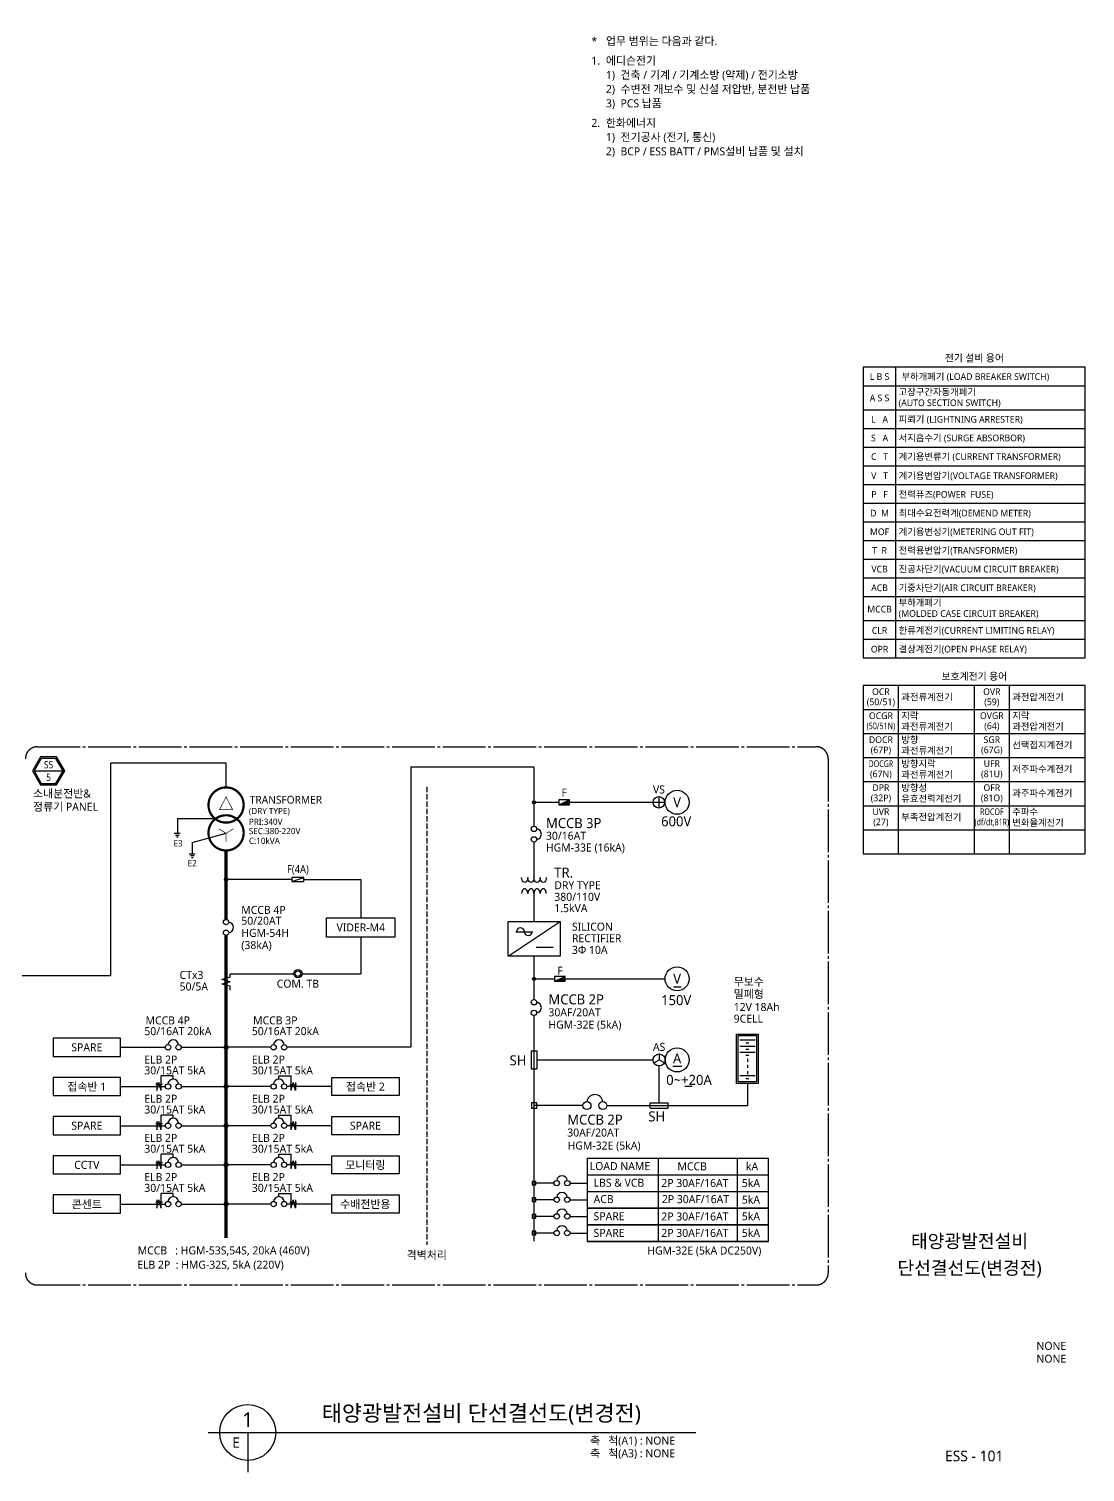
# Model space of a CAD drawing. Header units: millimetres. Extents: x 6276 to 501578, y 2533 to 56800.
# Drawn here: x 42202 to 81810, y 2695 to 56800 of the extents above; entities that cross this region are included whole.
import ezdxf
from ezdxf.enums import TextEntityAlignment as Align

# ---------------------------------------------------------------- set-up
doc = ezdxf.new("R2010")
doc.units = ezdxf.units.MM
doc.header["$LTSCALE"] = 100
doc.set_wipeout_variables(frame=1)
doc.linetypes.add('C4', pattern=[19, 16, -1, 1, -1])
doc.linetypes.add('LH2', pattern=[2.75, 2, -0.75])
for name, color, linetype in [('E-ELEC', 3, 'Continuous'), ('E-LINE', 4, 'Continuous'), ('E-TABL', 1, 'Continuous'), ('E-TEXT', 7, 'Continuous'), ('도면 TITLE', 4, 'Continuous')]:
    doc.layers.add(name, color=color, linetype=linetype)
doc.styles.add('MG', font='malgun.ttf')

# ---------------------------------------------------------------- blocks, each defined once
blk = doc.blocks.new('TB1')
blk.add_circle((0, 0), 1.03)
at = {"linetype": 'Continuous'}
blk.add_circle((0, 0), 0.681, dxfattribs=at)

msp = doc.modelspace()

# ---------------------------------------------------------------- hatches: boundary and pattern name
at = {"layer": 'E-TEXT', "linetype": 'Continuous'}
for points in [[(62476, 27899), (62074, 27712), (62476, 27712)], [(62318, 21094), (62318, 21281), (61916, 21094)]]:
    msp.add_hatch(color=256, dxfattribs=at).paths.add_polyline_path(points)

# ---------------------------------------------------------------- linework, layer by layer
at = {"layer": 'E-ELEC', "color": 2}
for p, q in [((52062, 24990), (52062, 24838)), ((52518, 24990), (52062, 24990)), ((52518, 24838), (52518, 24990)), ((52062, 24838), (52518, 24838))]:
    msp.add_line(p, q, dxfattribs=at)
at = {"layer": 'E-ELEC', "color": 2, "linetype": 'Continuous'}
msp.add_line((52062, 24838), (52518, 24990), dxfattribs=at)
at = {"layer": 'E-ELEC'}
for p, q in [((69010, 19119), (69283, 19119)), ((69436, 18887), (68857, 18887)), ((69436, 18655), (68857, 18655)), ((69436, 18424), (68857, 18424)), ((69204, 18771), (69088, 18771)), ((69204, 18540), (69088, 18540)), ((69204, 18308), (69088, 18308)), ((69146, 18192), (69146, 18076)), ((69146, 17960), (69146, 17845)), ((69436, 17555), (68857, 17555)), ((69204, 17439), (69088, 17439)), ((69146, 17729), (69146, 17613))]:
    msp.add_line(p, q, dxfattribs=at)
at = {"layer": 'E-ELEC', "const_width": 83.8}
for points in [[(49597, 27044, 1), (49597, 28363, 1)], [(49597, 25999, 1), (49597, 27319, 1)]]:
    msp.add_lwpolyline(points, format="xyb", close=True, dxfattribs=at)
at = {"layer": 'E-ELEC'}
for points in [[(68741, 17266), (68741, 19119), (69551, 19119), (69551, 17266)], [(68799, 17324), (68799, 19060), (69493, 19060), (69493, 17324)]]:
    msp.add_lwpolyline(points, close=True, dxfattribs=at)
at = {"layer": 'E-ELEC', "color": 2, "linetype": 'Continuous', "const_width": 98.1}
for points in [[(49548, 18620, 1), (49647, 18620, 1)], [(49647, 18620, -1), (49548, 18620, -1)], [(49548, 17151, 1), (49647, 17151, 1)], [(49647, 17151, -1), (49548, 17151, -1)], [(49548, 15683, 1), (49647, 15683, 1)], [(49647, 15683, -1), (49548, 15683, -1)], [(49548, 14214, 1), (49647, 14214, 1)], [(49647, 14214, -1), (49548, 14214, -1)], [(49548, 12745, 1), (49647, 12745, 1)], [(49647, 12745, -1), (49548, 12745, -1)]]:
    msp.add_lwpolyline(points, format="xyb", close=True, dxfattribs=at)
at = {"layer": 'E-ELEC'}
for centre, radius in [((49597, 24914), 53.5), ((49597, 23314), 100), ((49597, 22918), 100), ((47420, 18620), 100), ((47816, 18620), 100), ((51379, 18620), 100), ((51775, 18620), 100), ((47420, 17151), 100), ((47816, 17151), 100), ((51379, 17151), 100), ((51775, 17151), 100), ((47420, 15683), 100), ((47816, 15683), 100), ((51379, 15683), 100), ((51775, 15683), 100), ((47420, 14214), 100), ((47816, 14214), 100), ((51379, 14214), 100), ((51775, 14214), 100), ((61996, 13529), 100), ((62392, 13529), 100), ((61996, 12905), 100), ((62392, 12905), 100), ((47420, 12745), 100), ((47816, 12745), 100), ((51379, 12745), 100), ((51775, 12745), 100), ((61996, 12281), 100), ((62392, 12281), 100), ((61996, 11658), 100), ((62392, 11658), 100)]:
    msp.add_circle(centre, radius, dxfattribs=at)
for centre, start, end in [((49674, 23116), 276.973, 83.027), ((47618, 18696), 6.973, 173.027), ((51577, 18696), 6.973, 173.027), ((47618, 17227), 6.973, 173.027), ((51577, 17227), 6.973, 173.027), ((47618, 15759), 6.973, 173.027), ((51577, 15759), 6.973, 173.027), ((47618, 14290), 6.973, 173.027), ((51577, 14290), 6.973, 173.027), ((62194, 13605), 6.973, 173.027), ((47618, 12822), 6.973, 173.027), ((51577, 12822), 6.973, 173.027), ((62194, 12981), 6.973, 173.027), ((62194, 12357), 6.973, 173.027), ((62194, 11734), 6.973, 173.027)]:
    msp.add_arc(centre, 200, start, end, dxfattribs=at)
at = {"layer": 'E-LINE'}
for p, q in [((49597, 29277), (45267, 29277)), ((45267, 29277), (45267, 21301)), ((49597, 28363), (49597, 29277)), ((56527, 29137), (56527, 18620)), ((56527, 29137), (61143, 29137)), ((61143, 29137), (61143, 26910)), ((61143, 26313), (61143, 24983)), ((61143, 24384), (61143, 23336)), ((61143, 22034), (61143, 20409)), ((45267, 21301), (39951, 21301)), ((61143, 19812), (61143, 11348)), ((45638, 18620), (47320, 18620)), ((47916, 18620), (49597, 18620)), ((51279, 18620), (49597, 18620)), ((56527, 18620), (51875, 18620)), ((45638, 17151), (47320, 17151)), ((47916, 17151), (49597, 17151)), ((51279, 17151), (49597, 17151)), ((53557, 17151), (51875, 17151)), ((45638, 15683), (47320, 15683)), ((47916, 15683), (49597, 15683)), ((51279, 15683), (49597, 15683)), ((53557, 15683), (51875, 15683)), ((45638, 14214), (47320, 14214)), ((47916, 14214), (49597, 14214)), ((51279, 14214), (49597, 14214)), ((53557, 14214), (51875, 14214)), ((45638, 12745), (47320, 12745)), ((47916, 12745), (49597, 12745)), ((51279, 12745), (49597, 12745)), ((53557, 12745), (51875, 12745))]:
    msp.add_line(p, q, dxfattribs=at)
at = {"layer": 'E-LINE', "const_width": 130}
for points in [[(49597, 25999), (49597, 23414)], [(49597, 22818), (49597, 11472)]]:
    msp.add_lwpolyline(points, dxfattribs=at)
at = {"layer": 'E-LINE'}
msp.add_circle((49597, 24914), 63, dxfattribs=at)
at = {"layer": 'E-TABL', "color": 1, "linetype": 'C4'}
for p, q in [((42521, 29887), (71726, 29887)), ((72176, 29437), (72176, 10161)), ((42521, 9711), (71726, 9711))]:
    msp.add_line(p, q, dxfattribs=at)
at = {"layer": 'E-TABL', "linetype": 'Continuous'}
for p, q in [((42395, 28979), (43484, 28979)), ((47618, 17546), (47158, 17546)), ((47158, 17309), (47158, 17546)), ((47618, 17427), (47618, 17546)), ((51577, 17427), (51577, 17546)), ((51577, 17546), (52037, 17546)), ((52037, 17309), (52037, 17546)), ((47213, 17226), (46958, 17226)), ((46999, 16997), (47079, 17305)), ((46999, 17305), (46999, 16997)), ((47158, 16997), (47079, 17305)), ((47158, 16997), (47158, 17305)), ((51982, 17226), (52237, 17226)), ((52037, 16997), (52037, 17305)), ((52037, 16997), (52116, 17305)), ((52195, 16997), (52116, 17305)), ((52195, 17305), (52195, 16997)), ((47213, 15758), (46958, 15758)), ((46999, 15528), (47079, 15837)), ((46999, 15837), (46999, 15528)), ((47158, 15528), (47079, 15837)), ((47618, 16077), (47158, 16077)), ((47158, 15840), (47158, 16077)), ((47158, 15528), (47158, 15837)), ((47618, 15958), (47618, 16077)), ((51577, 15958), (51577, 16077)), ((51577, 16077), (52037, 16077)), ((51982, 15758), (52237, 15758)), ((52037, 15840), (52037, 16077)), ((52037, 15528), (52037, 15837)), ((52037, 15528), (52116, 15837)), ((52195, 15528), (52116, 15837)), ((52195, 15837), (52195, 15528)), ((47618, 14609), (47158, 14609)), ((47158, 14372), (47158, 14609)), ((47618, 14490), (47618, 14609)), ((51577, 14490), (51577, 14609)), ((51577, 14609), (52037, 14609)), ((52037, 14372), (52037, 14609)), ((47213, 14289), (46958, 14289)), ((46999, 14059), (47079, 14368)), ((46999, 14368), (46999, 14059)), ((47158, 14059), (47079, 14368)), ((47158, 14059), (47158, 14368)), ((51982, 14289), (52237, 14289)), ((52037, 14059), (52037, 14368)), ((52037, 14059), (52116, 14368)), ((52195, 14059), (52116, 14368)), ((52195, 14368), (52195, 14059)), ((47618, 13140), (47158, 13140)), ((47158, 12903), (47158, 13140)), ((47618, 13021), (47618, 13140)), ((51577, 13021), (51577, 13140)), ((51577, 13140), (52037, 13140)), ((52037, 12903), (52037, 13140)), ((47213, 12821), (46958, 12821)), ((46999, 12591), (47079, 12900)), ((46999, 12900), (46999, 12591)), ((47158, 12591), (47079, 12900)), ((47158, 12591), (47158, 12900)), ((51982, 12821), (52237, 12821)), ((52037, 12591), (52037, 12900)), ((52037, 12591), (52116, 12900)), ((52195, 12591), (52116, 12900)), ((52195, 12900), (52195, 12591))]:
    msp.add_line(p, q, dxfattribs=at)
at = {"layer": 'E-TABL', "linetype": 'LH2'}
msp.add_line((57124, 28387), (57124, 11211), dxfattribs=at)
at = {"layer": 'E-TABL', "color": 0}
for p, q in [((47771, 27196), (49186, 27196)), ((48329, 26294), (49602, 26645))]:
    msp.add_line(p, q, dxfattribs=at)
at = {"layer": 'E-TABL'}
for p, q in [((63142, 14461), (63142, 11342)), ((63142, 14461), (69942, 14461)), ((65794, 14461), (65794, 11342)), ((68763, 14461), (68763, 11342)), ((69942, 11342), (69942, 14461)), ((63142, 13838), (69942, 13838)), ((63142, 13214), (69942, 13214)), ((69942, 12590), (63142, 12590)), ((63142, 12590), (69942, 12590)), ((63142, 12590), (69942, 12590)), ((63142, 11966), (69942, 11966)), ((69942, 11966), (63142, 11966)), ((63142, 11342), (69942, 11342)), ((69942, 11342), (63142, 11342))]:
    msp.add_line(p, q, dxfattribs=at)
for points in [[(73490, 33215), (81810, 33215), (81810, 44115), (73490, 44115)], [(45638, 18958), (43112, 18958), (43112, 18281), (45638, 18281)], [(45638, 17490), (43112, 17490), (43112, 16812), (45638, 16812)], [(53557, 17490), (56083, 17490), (56083, 16812), (53557, 16812)], [(61050, 16335), (61251, 16335), (61251, 16535), (61050, 16535)], [(45638, 16021), (43112, 16021), (43112, 15344), (45638, 15344)], [(53557, 16021), (56083, 16021), (56083, 15344), (53557, 15344)], [(45638, 14553), (43112, 14553), (43112, 13875), (45638, 13875)], [(53557, 14553), (56083, 14553), (56083, 13875), (53557, 13875)], [(61079, 13462), (61212, 13462), (61212, 13596), (61079, 13596)], [(45638, 13084), (43112, 13084), (43112, 12407), (45638, 12407)], [(53557, 13084), (56083, 13084), (56083, 12407), (53557, 12407)], [(61079, 12838), (61212, 12838), (61212, 12972), (61079, 12972)], [(61079, 12215), (61212, 12215), (61212, 12348), (61079, 12348)], [(61079, 11591), (61212, 11591), (61212, 11724), (61079, 11724)]]:
    msp.add_lwpolyline(points, close=True, dxfattribs=at)
for points in [[(74713, 33215), (74713, 44115)], [(73490, 43415), (81810, 43415)], [(73490, 42515), (81810, 42515)], [(73490, 41815), (81810, 41815)], [(73490, 41115), (81810, 41115)], [(73490, 40415), (81810, 40415)], [(73490, 39715), (81810, 39715)], [(73490, 39015), (81810, 39015)], [(73490, 38315), (81810, 38315)], [(73490, 37615), (81810, 37615)], [(73490, 36915), (81810, 36915)], [(73490, 36215), (81810, 36215)], [(73490, 35515), (81810, 35515)], [(73490, 34615), (81810, 34615)], [(73490, 33915), (81810, 33915)], [(81810, 25879), (81810, 32179), (73490, 32179), (73490, 25879)], [(74813, 25879), (74813, 32179)], [(77650, 32179), (77650, 25879)], [(78973, 25879), (78973, 32179)], [(73490, 31279), (81810, 31279)], [(73490, 30379), (81810, 30379)], [(73490, 29479), (81810, 29479)], [(73490, 28579), (81810, 28579)], [(73490, 27679), (81810, 27679)], [(73490, 26779), (81810, 26779)], [(73490, 25879), (81810, 25879)]]:
    msp.add_lwpolyline(points, dxfattribs=at)
at = {"layer": 'E-TABL', "linetype": 'Continuous'}
msp.add_lwpolyline([(42667, 29451), (42395, 28979), (42667, 28507), (43212, 28507), (43484, 28979), (43212, 29451)], close=True, dxfattribs=at)
at = {"layer": 'E-TABL', "linetype": 'Continuous', "const_width": 25.1}
msp.add_lwpolyline([(49842, 27529), (49597, 28006), (49353, 27529)], close=True, dxfattribs=at)
for points in [[(49597, 26643), (49323, 26812)], [(49871, 26809), (49597, 26643), (49597, 26335)]]:
    msp.add_lwpolyline(points, dxfattribs=at)
at = {"layer": 'E-TABL', "color": 1, "linetype": 'C4'}
for centre, start, end in [((42521, 29437), 90, 180), ((71726, 29437), 0, 90), ((42521, 10161), 180, 270), ((71726, 10161), 270, 0)]:
    msp.add_arc(centre, 450, start, end, dxfattribs=at)
at = {"layer": 'E-TEXT'}
for p, q in [((61143, 27805), (62074, 27805)), ((62074, 27712), (62476, 27899)), ((62476, 27805), (63579, 27805)), ((63579, 27805), (65609, 27805)), ((65609, 27805), (66037, 27805)), ((65823, 28020), (65823, 27591)), ((47771, 27196), (47771, 26635)), ((47876, 26635), (47656, 26635)), ((47836, 26564), (47697, 26564)), ((47796, 26495), (47737, 26495)), ((48329, 26294), (48329, 25866)), ((48439, 25866), (48219, 25866)), ((48398, 25795), (48259, 25795)), ((48358, 25726), (48300, 25726)), ((52062, 24914), (49597, 24914)), ((52518, 24914), (54649, 24914)), ((60171, 22034), (62125, 23336)), ((60461, 22955), (61101, 22955)), ((61224, 22376), (61865, 22376)), ((49751, 21245), (49444, 21160)), ((49751, 21076), (49444, 21160)), ((49751, 21245), (49751, 21381)), ((61143, 21188), (61916, 21188)), ((61916, 21094), (62318, 21281)), ((62318, 21188), (66059, 21188)), ((49751, 21076), (49444, 20992)), ((49751, 20907), (49444, 20992)), ((49751, 20763), (49751, 20907)), ((66374, 20890), (66662, 20890)), ((61041, 18486), (61041, 17818)), ((61041, 18486), (61245, 18486)), ((61245, 18486), (61245, 17818)), ((61245, 18148), (65611, 18148)), ((65641, 18036), (65836, 18148)), ((65836, 18373), (65836, 18148)), ((66031, 18036), (65836, 18148)), ((65836, 16540), (65836, 17923)), ((66351, 17914), (66685, 17914)), ((61041, 17818), (61245, 17818)), ((66802, 17167), (67070, 17167)), ((69146, 17266), (69146, 16435)), ((62981, 16435), (61147, 16435)), ((63876, 16435), (69146, 16435)), ((65502, 16540), (66170, 16540)), ((65502, 16336), (65502, 16540)), ((65502, 16336), (66170, 16336)), ((66170, 16336), (66170, 16540)), ((61895, 13529), (61143, 13529)), ((62492, 13529), (63142, 13529)), ((61895, 12905), (61143, 12905)), ((62492, 12905), (63142, 12905)), ((61895, 12281), (61143, 12281)), ((62492, 12281), (63142, 12281)), ((61895, 11658), (61143, 11658)), ((62492, 11658), (63142, 11658))]:
    msp.add_line(p, q, dxfattribs=at)
at = {"layer": 'E-TEXT', "linetype": 'Continuous'}
for p, q in [((54649, 24914), (54649, 23478)), ((54649, 22754), (54649, 21381)), ((49751, 21381), (52136, 21381)), ((52444, 21381), (54649, 21381))]:
    msp.add_line(p, q, dxfattribs=at)
msp.add_lwpolyline([(42636, 29504), (42333, 28979), (42636, 28454), (43243, 28454), (43546, 28979), (43243, 29504)], close=True, dxfattribs=at)
at = {"layer": 'E-TEXT'}
for points in [[(62476, 27899), (62074, 27899), (62074, 27712), (62476, 27712)], [(53367, 23478), (55931, 23478), (55931, 22754), (53367, 22754)], [(60171, 23336), (62125, 23336), (62125, 22034), (60171, 22034)], [(62318, 21281), (61916, 21281), (61916, 21094), (62318, 21094)]]:
    msp.add_lwpolyline(points, close=True, dxfattribs=at)
at = {"layer": 'E-TEXT', "const_width": 80}
msp.add_lwpolyline([(49557, 24914, 1), (49637, 24914, 1)], format="xyb", close=True, dxfattribs=at)
at = {"layer": 'E-TEXT'}
for centre, radius in [((66509, 27805), 450), ((61143, 27805), 58.3), ((65823, 27805), 214), ((61143, 26809), 100), ((61143, 26413), 100), ((61143, 21188), 58.3), ((66509, 21188), 450), ((61143, 20309), 100), ((61143, 19912), 100), ((66511, 18148), 450), ((65836, 18148), 225), ((63131, 16435), 150), ((63725, 16435), 150)]:
    msp.add_circle(centre, radius, dxfattribs=at)
for centre, radius, start, end in [((61219, 26611), 200, 276.973, 83.027), ((60636, 22955), 145, 0, 180), ((60926, 22955), 145, 180, 0), ((61219, 20110), 200, 276.973, 83.027), ((63428, 16549), 299, 6.973, 173.027)]:
    msp.add_arc(centre, radius, start, end, dxfattribs=at)
at = {"layer": 'E-TEXT', "extrusion": (0, 0, -1)}
for centre in [(60796, 24983), (61027, 24983), (61259, 24983), (61490, 24983)]:
    msp.add_ellipse(centre, major_axis=(0, -181), ratio=0.638247, start_param=4.712389, end_param=7.853982, dxfattribs=at)
at = {"layer": 'E-TEXT'}
for centre in [(60796, 24384), (61027, 24384), (61259, 24384), (61490, 24384)]:
    msp.add_ellipse(centre, major_axis=(0, 181), ratio=0.638247, start_param=4.712389, end_param=7.853982, dxfattribs=at)
at = {"layer": '도면 TITLE'}
for p, q in [((48924, 4180), (67211, 4180)), ((50409, 4180), (50409, 2695))]:
    msp.add_line(p, q, dxfattribs=at)
msp.add_circle((50409, 4180), 1050, dxfattribs=at)

# ---------------------------------------------------------------- block references
at = {"color": 7, "xscale": 150, "yscale": 150, "zscale": 150}
msp.add_blockref('TB1', (52290, 21381), dxfattribs=at)

# ---------------------------------------------------------------- texts
at = {"color": 3, "linetype": 'Continuous', "style": 'MG'}
for s, p in [('MCCB   : HGM-53S,54S, 20kA (460V)', (46283, 10857)), ('ELB 2P  : HMG-32S, 5kA (220V)', (46266, 10321))]:
    msp.add_text(s, height=300, dxfattribs=at).set_placement(p)
at = {"layer": 'E-ELEC', "style": 'MG'}
for s, p in [('(DRY TYPE)', (50451, 27363)), ('C:10kVA', (50453, 26243))]:
    msp.add_text(s, height=233.3, dxfattribs=at).set_placement(p)
msp.add_text('VIDER-M4', height=300, dxfattribs=at).set_placement((54649, 23116), align=Align.MIDDLE)
at = {"layer": 'E-LINE', "style": 'MG'}
msp.add_text('TRANSFORMER', height=291.67, dxfattribs=at).set_placement((50486, 27756))
at = {"layer": 'E-TEXT', "style": 'MG'}
for s, height, p in [('전기 설비 용어', 270, (77656, 44471)), ('L B S', 250, (74101, 43765)), ('A S S', 250, (74101, 42965)), ('L   A', 250, (74101, 42165)), ('S   A', 250, (74101, 41465)), ('C   T', 250, (74101, 40765)), ('V   T', 250, (74101, 40047)), ('P   F', 250, (74101, 39347)), ('D  M', 250, (74101, 38647)), ('MOF', 250, (74101, 37947)), ('T  R', 250, (74101, 37247)), ('VCB', 250, (74101, 36547)), ('ACB', 250, (74101, 35847)), ('MCCB', 250, (74101, 35047)), ('CLR', 250, (74101, 34247)), ('OPR', 250, (74101, 33547)), ('보호계전기 용어', 270, (77656, 32535)), ('OCR', 250, (74151, 31953)), ('OVR', 250, (78311, 31953)), ('(50/51)', 250, (74151, 31546)), ('(59)', 250, (78311, 31546)), ('OCGR', 250, (74151, 31053)), ('OVGR', 250, (78311, 31053)), ('(64)', 250, (78311, 30646)), ('DOCR', 250, (74151, 30153)), ('(67P)', 250, (74151, 29746)), ('(67G)', 250, (78311, 29746)), ('SGR', 250, (78311, 30153)), ('UFR', 250, (78311, 29253)), ('(67N)', 250, (74151, 28846)), ('(81U)', 250, (78311, 28846)), ('VS', 300, (65830, 28286)), ('DPR', 250, (74151, 28353)), ('OFR', 250, (78311, 28353)), ('V', 375, (66509, 27805)), ('(32P)', 250, (74151, 27946)), ('(81O)', 250, (78311, 27946)), ('UVR', 250, (74151, 27453)), ('(27)', 250, (74151, 27046)), ('V', 375, (66509, 21188)), ('SPARE', 300, (44375, 18620)), ('AS', 300, (65836, 18636)), ('A', 375, (66511, 18204)), ('접속반 1', 300, (44375, 17151)), ('접속반 2', 300, (54820, 17151)), ('SPARE', 300, (44375, 15683)), ('SPARE', 300, (54820, 15683)), ('CCTV', 300, (44375, 14214)), ('모니터링', 300, (54820, 14214)), ('콘센트', 300, (44375, 12745)), ('수배전반용', 300, (54820, 12745))]:
    msp.add_text(s, height=height, dxfattribs=at).set_placement(p, align=Align.MIDDLE)
for s, p in [('부하개폐기 (LOAD BREAKER SWITCH)', (74924, 43765)), ('고장구간자동개폐기', (74817, 43189)), ('(AUTO SECTION SWITCH)', (74817, 42782)), ('피뢰기 (LIGHTNING ARRESTER)', (74817, 42165)), ('서지흡수기 (SURGE ABSORBOR)', (74817, 41465)), ('계기용변류기 (CURRENT TRANSFORMER)', (74817, 40765)), ('계기용변압기(VOLTAGE TRANSFORMER)', (74817, 40047)), ('전력퓨즈(POWER  FUSE)', (74817, 39347)), ('최대수요전력계(DEMEND METER)', (74817, 38647)), ('계기용변성기(METERING OUT FIT)', (74817, 37947)), ('전력용변압기(TRANSFORMER)', (74817, 37247)), ('진공차단기(VACUUM CIRCUIT BREAKER)', (74817, 36547)), ('기중차단기(AIR CIRCUIT BREAKER)', (74817, 35847)), ('부하개폐기', (74817, 35289)), ('(MOLDED CASE CIRCUIT BREAKER)', (74817, 34882)), ('한류계전기(CURRENT LIMITING RELAY)', (74817, 34247)), ('결상계전기(OPEN PHASE RELAY)', (74817, 33547)), ('과전류계전기', (74917, 31750)), ('과전압계전기', (79077, 31750)), ('지락', (74917, 31053)), ('지락', (79077, 31053)), ('과전류계전기', (74917, 30646)), ('방향', (74917, 30153)), ('과전압계전기', (79077, 30646)), ('과전류계전기', (74917, 29746)), ('선택접지계전기', (79077, 29950)), ('방향지락', (74917, 29253)), ('과전류계전기', (74917, 28846)), ('저주파수계전기', (79077, 29050)), ('방향성', (74917, 28353)), ('과주파수계전기', (79077, 28150)), ('유효전력계전기', (74917, 27946)), ('주파수', (79077, 27453)), ('부족전압계전기', (74917, 27250)), ('변화율계전기', (79077, 27046))]:
    msp.add_text(s, height=250, dxfattribs=at).set_placement(p, align=Align.MIDDLE_LEFT)
for s, height, width, p in [('(50/51N)', 250, 0.8, (74151, 30646)), ('DOCGR', 250, 0.8, (74151, 29253)), ('(df/dt,81R)', 250, 0.65, (78311, 27046)), ('ROCOF', 250, 0.8, (78311, 27453)), ('F(4A)', 300, 0.9, (52290, 25270))]:
    msp.add_text(s, height=height, dxfattribs=dict(at, width=width)).set_placement(p, align=Align.MIDDLE)
at = {"layer": 'E-TEXT', "linetype": 'Continuous', "style": 'MG', "width": 0.9}
for s, p in [('SS', (42940, 29215)), ('5', (42940, 28743))]:
    msp.add_text(s, height=270, dxfattribs=at).set_placement(p, align=Align.MIDDLE)
at = {"layer": 'E-TEXT', "linetype": 'Continuous', "style": 'MG'}
for s, p in [('소내분전반&', (42360, 27983)), ('정류기 PANEL', (42360, 27487)), ('HGM-33E (16kA)', (61592, 25961)), ('CTx3', (47854, 21184)), ('50/5A', (47854, 20751)), ('MCCB 4P', (46579, 19480)), ('MCCB 3P', (50611, 19480)), ('HGM-32E (5kA)', (61684, 19321)), ('50/16AT 20kA', (46532, 19076)), ('50/16AT 20kA', (50564, 19076)), ('30/15AT 5kA', (46532, 17607)), ('ELB 2P', (46532, 18012)), ('30/15AT 5kA', (50564, 17607)), ('ELB 2P', (50564, 18012)), ('ELB 2P', (46532, 16543)), ('ELB 2P', (50564, 16543)), ('30/15AT 5kA', (46532, 16139)), ('30/15AT 5kA', (50564, 16139)), ('ELB 2P', (46532, 15075)), ('ELB 2P', (50564, 15075)), ('30/15AT 5kA', (46532, 14670)), ('30/15AT 5kA', (50564, 14670)), ('HGM-32E (5kA)', (62403, 14788)), ('ELB 2P', (46532, 13606)), ('ELB 2P', (50564, 13606)), ('30/15AT 5kA', (46532, 13202)), ('30/15AT 5kA', (50564, 13202))]:
    msp.add_text(s, height=300, dxfattribs=at).set_placement(p)
at = {"layer": 'E-TEXT', "style": 'MG'}
for s, height, p in [('F', 300, (62175, 28021)), ('PRI:340V', 233.3, (50451, 26959)), ('MCCB 3P', 375, (61592, 26839)), ('600V', 375, (65910, 26905)), ('SEC:380-220V', 233.33, (50451, 26612)), ('30/16AT', 300, (61592, 26402)), ('TR.', 375, (61904, 24985)), ('380/110V', 300, (61904, 24112)), ('DRY TYPE', 300, (61904, 24548)), ('MCCB 4P', 300, (50167, 23621)), ('1.5kVA', 300, (61904, 23687)), ('50/20AT', 300, (50167, 23216)), ('SILICON', 300, (62567, 22994)), ('HGM-54H', 300, (50167, 22760)), ('RECTIFIER', 300, (62567, 22559)), ('(38kA)', 300, (50167, 22303)), ('3Φ 10A', 300, (62567, 22123)), ('F', 300, (62017, 21341)), ('무보수', 300, (68632, 20927)), ('MCCB 2P', 375, (61684, 20230)), ('150V', 375, (65910, 20202)), ('밀폐형', 300, (68632, 20468)), ('30AF/20AT', 300, (61684, 19783)), ('12V 18Ah', 300, (68632, 19980)), ('9CELL', 300, (68632, 19545)), ('SH', 375, (60228, 17946)), ('0~+20A', 375, (66101, 17211)), ('MCCB 2P', 375, (62390, 15722)), ('SH', 375, (65431, 15843)), ('30AF/20AT', 300, (62390, 15275)), ('LOAD NAME', 300, (63234, 14018)), ('MCCB', 300, (66523, 14008)), ('kA', 300, (69091, 14008)), ('LBS & VCB', 300, (63378, 13394)), ('2P 30AF/16AT', 300, (65917, 13384)), ('5kA', 300, (68937, 13384)), ('ACB', 300, (63378, 12781)), ('2P 30AF/16AT', 300, (65938, 12779)), ('5kA', 300, (68937, 12760)), ('5kA', 300, (68937, 12136)), ('SPARE', 300, (63378, 12138)), ('2P 30AF/16AT', 300, (65917, 12128)), ('SPARE', 300, (63378, 11514)), ('2P 30AF/16AT', 300, (65917, 11513)), ('5kA', 300, (68937, 11513)), ('HGM-32E (5kA DC250V)', 300, (65392, 10852))]:
    msp.add_text(s, height=height, dxfattribs=at).set_placement(p)
for s, p in [('E3', (47793, 26151)), ('E2', (48327, 25409))]:
    msp.add_text(s, height=233.3, dxfattribs=at).set_placement(p, align=Align.CENTER)
at = {"layer": 'E-TEXT', "linetype": 'Continuous', "style": 'MG'}
for s, p in [('COM. TB', (52290, 21007)), ('격벽처리', (57124, 10834))]:
    msp.add_text(s, height=300, dxfattribs=at).set_placement(p, align=Align.MIDDLE_CENTER)
at = {"layer": '도면 TITLE', "style": 'MG'}
for s, height, p in [('태양광발전설비', 500, (77475, 11353)), ('단선결선도(변경전)', 500, (77475, 10351)), ('ESS - 101', 400, (77650, 3300))]:
    msp.add_text(s, height=height, dxfattribs=at).set_placement(p, align=Align.MIDDLE_CENTER)
for s, p in [('NONE', (81101, 7429)), ('NONE', (81101, 6947)), ('축   척(A1) : NONE', (66435, 3876)), ('축   척(A3) : NONE', (66435, 3401))]:
    msp.add_text(s, height=300, dxfattribs=at).set_placement(p, align=Align.MIDDLE_RIGHT)
for s, height, p in [('1', 544, (50409, 4664)), ('E', 389, (49971, 3802))]:
    msp.add_text(s, height=height, dxfattribs=at).set_placement(p, align=Align.MIDDLE)
msp.add_text('태양광발전설비 단선결선도(변경전)', height=600, dxfattribs=at).set_placement((53187, 4905), align=Align.MIDDLE_LEFT)

# ---------------------------------------------------------------- wipeouts: each hides what was drawn before it
msp.add_wipeout([(63050, 56800), (63050, 51733), (72850, 51733), (72850, 56800)]).dxf.layer = 'E-TABL'

# ---------------------------------------------------------------- next in the draw order: texts
at = {"layer": 'E-TEXT', "style": 'MG'}
for s, p in [('*', (63294, 56342)), ('업무 범위는 다음과 같다.', (63841, 56342)), ('1.', (63294, 55608)), ('에디슨전기', (63841, 55608)), ('1)', (63841, 55075)), ('건축 / 기계 / 기계소방 (약제) / 전기소방', (64387, 55075)), ('2)', (63841, 54542)), ('수변전 개보수 및 신설 저압반, 분전반 납품', (64387, 54542)), ('3)', (63841, 54008)), ('PCS 납품', (64387, 54008)), ('2.', (63294, 53275)), ('한화에너지', (63841, 53275)), ('1)', (63841, 52742)), ('전기공사 (전기, 통신)', (64387, 52742)), ('2)', (63841, 52208)), ('BCP / ESS BATT / PMS설비 납품 및 설치', (64387, 52208))]:
    msp.add_text(s, height=300, dxfattribs=at).set_placement(p, align=Align.MIDDLE_LEFT)

doc.saveas('drawing.dxf')
